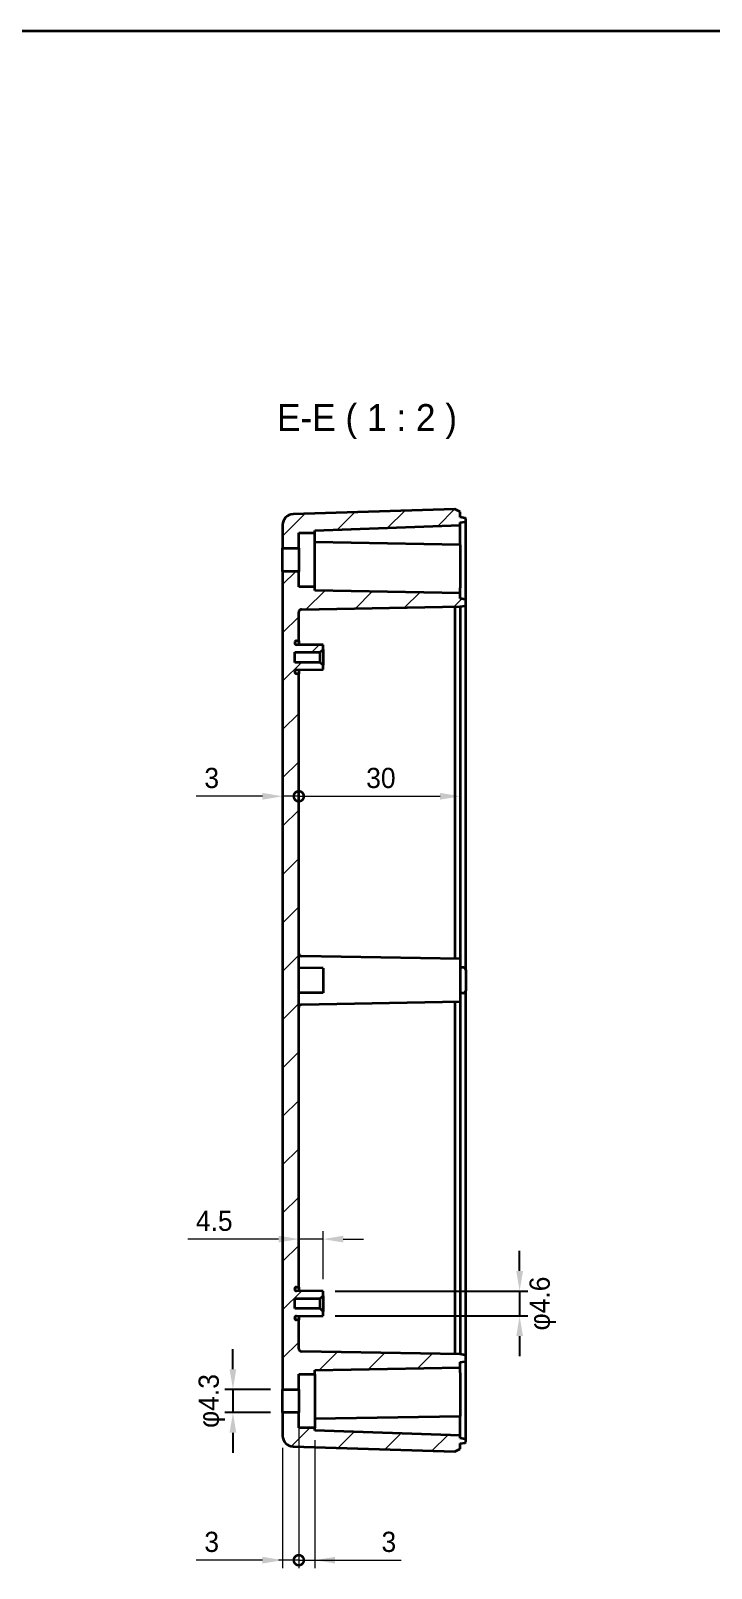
# Model space of a CAD drawing. Header units: millimetres. Extents: x 22 to 2984, y 12 to 577.
# Drawn here: x 2610.6 to 2737, y 288.5 to 574 of the extents above; entities that cross this region are included whole.
import ezdxf

# ---------------------------------------------------------------- set-up
doc = ezdxf.new("R2010")
doc.units = ezdxf.units.MM
doc.header["$LTSCALE"] = 1.5
doc.layers.get('Defpoints').update_dxf_attribs({"lineweight": 25})
for name, color, linetype, lineweight in [('AM_5', 3, 'Continuous', 25), ('Border (ISO)', 7, 'Continuous', 35), ('Dimension (ISO)', 7, 'Continuous', 18), ('Symbol (ISO)', 7, 'Continuous', 18), ('Visible (ISO)', 7, 'Continuous', 35)]:
    doc.layers.add(name, color=color, linetype=linetype, lineweight=lineweight)
doc.layers.add('Hatch (ISO)', color=1, linetype='Continuous', lineweight=18, true_color=0xff0000)
doc.styles.add('Note Text (TK)', font='MS PGothic.ttf')
doc.dimstyles.new('Default - Method 1b (TK)', dxfattribs={"dimscale": 1.5, "dimtxt": 2.5, "dimasz": 2.5, "dimexe": 1, "dimexo": 1.5, "dimgap": 1, "dimtad": 1, "dimtoh": 1, "dimrnd": 1e-08, "dimdsep": 46, "dimtxsty": 'Note Text (TK)', "dimcen": 0.09, "dimdle": 5, "dimclrd": 100, "dimclre": 100, "dimclrt": 7, "dimadec": 1, "dimazin": 1, "dimtfac": 1, "dimtmove": 0, "dimatfit": 3, "dimfxl": 1, "dimtolj": 1, "dimlwd": -1, "dimlwe": -1, "dimarcsym": 0})

# ---------------------------------------------------------------- blocks, each defined once
blk = doc.blocks.new('図面枠 tk図枠')
at = {"layer": 'Border (ISO)'}
blk.add_line((14.5, 289), (405.5, 289), dxfattribs=at)
blk = doc.blocks.new('_DotSmall')
at = {"color": 0, "linetype": 'ByBlock', "const_width": 0.5}
blk.add_lwpolyline([(-0.0625, 0, 1), (0.0625, 0, 1)], format="xyb", close=True, dxfattribs=at)
blk = doc.blocks.new('*D78')
at = {"layer": 'Defpoints', "color": 0, "transparency": 16777216}
for p in [(2657.41, 473.62), (2660.41, 454.62), (2660.41, 431.85)]:
    blk.add_point(p, dxfattribs=at)
at = {"layer": 'Dimension (ISO)', "color": 100, "transparency": 16777216}
for p, q in [((2653.66, 431.85), (2641.37, 431.85)), ((2660.41, 431.85), (2657.41, 431.85)), ((2660.41, 431.85), (2667.91, 431.85))]:
    blk.add_line(p, q, dxfattribs=at)
blk.add_solid([(2653.66, 432.48), (2653.66, 431.23), (2657.41, 431.85)], dxfattribs=at)
at = {"layer": 'Dimension (ISO)', "color": 100, "transparency": 16777216, "xscale": 3.75, "yscale": 3.75, "zscale": 3.75, "rotation": 180}
blk.add_blockref('_DotSmall', (2660.41, 431.85), dxfattribs=at)
at = {"layer": 'Dimension (ISO)', "color": 7, "transparency": 16777216, "insert": (2642.87, 435.23), "char_height": 3.75, "attachment_point": 4, "style": 'Note Text (TK)'}
blk.add_mtext('\\A1;3', dxfattribs=at)
blk = doc.blocks.new('*D79')
at = {"layer": 'Defpoints', "color": 0, "transparency": 16777216}
for p in [(2690.41, 465.17), (2660.41, 454.62), (2690.41, 431.85)]:
    blk.add_point(p, dxfattribs=at)
at = {"layer": 'Dimension (ISO)', "color": 100, "transparency": 16777216}
blk.add_line((2660.41, 431.85), (2686.66, 431.85), dxfattribs=at)
blk.add_solid([(2686.66, 432.48), (2686.66, 431.23), (2690.41, 431.85)], dxfattribs=at)
at = {"layer": 'Dimension (ISO)', "color": 100, "transparency": 16777216, "xscale": 3.75, "yscale": 3.75, "zscale": 3.75, "rotation": 180}
blk.add_blockref('_DotSmall', (2660.41, 431.85), dxfattribs=at)
at = {"layer": 'Dimension (ISO)', "color": 7, "transparency": 16777216, "insert": (2672.93, 435.23), "char_height": 3.75, "attachment_point": 4, "style": 'Note Text (TK)'}
blk.add_mtext('\\A1;30', dxfattribs=at)
blk = doc.blocks.new('*D80')
at = {"layer": 'Defpoints', "color": 0, "transparency": 16777216}
for p in [(2660.41, 357.38), (2660.41, 349.63), (2664.91, 339.97)]:
    blk.add_point(p, dxfattribs=at)
at = {"layer": 'Dimension (ISO)', "color": 100, "transparency": 16777216}
for p, q in [((2656.66, 349.63), (2639.8, 349.63)), ((2664.91, 349.63), (2660.41, 349.63)), ((2664.91, 342.22), (2664.91, 351.13)), ((2668.66, 349.63), (2672.41, 349.63))]:
    blk.add_line(p, q, dxfattribs=at)
for points in [[(2656.66, 350.26), (2656.66, 349.01), (2660.41, 349.63)], [(2668.66, 350.26), (2668.66, 349.01), (2664.91, 349.63)]]:
    blk.add_solid(points, dxfattribs=at)
at = {"layer": 'Dimension (ISO)', "color": 7, "transparency": 16777216, "insert": (2641.3, 353.01), "char_height": 3.75, "attachment_point": 4, "style": 'Note Text (TK)'}
blk.add_mtext('\\A1;4.5', dxfattribs=at)
blk = doc.blocks.new('*D81')
at = {"layer": 'Defpoints', "color": 0, "transparency": 16777216}
for p in [(2660.41, 317.42), (2657.41, 313.11), (2660.41, 290.01)]:
    blk.add_point(p, dxfattribs=at)
at = {"layer": 'Dimension (ISO)', "color": 100, "transparency": 16777216}
for p, q in [((2660.41, 315.17), (2660.41, 288.51)), ((2657.41, 310.86), (2657.41, 288.51)), ((2653.66, 290.01), (2641.37, 290.01)), ((2660.41, 290.01), (2657.41, 290.01)), ((2660.41, 290.01), (2667.91, 290.01))]:
    blk.add_line(p, q, dxfattribs=at)
blk.add_solid([(2653.66, 290.64), (2653.66, 289.39), (2657.41, 290.01)], dxfattribs=at)
at = {"layer": 'Dimension (ISO)', "color": 100, "transparency": 16777216, "xscale": 3.75, "yscale": 3.75, "zscale": 3.75, "rotation": 180}
blk.add_blockref('_DotSmall', (2660.41, 290.01), dxfattribs=at)
at = {"layer": 'Dimension (ISO)', "color": 7, "transparency": 16777216, "insert": (2642.87, 293.39), "char_height": 3.75, "attachment_point": 4, "style": 'Note Text (TK)'}
blk.add_mtext('\\A1;3', dxfattribs=at)
blk = doc.blocks.new('*D82')
at = {"layer": 'Defpoints', "color": 0, "transparency": 16777216}
for p in [(2660.41, 317.42), (2663.41, 314.57), (2663.41, 290.01)]:
    blk.add_point(p, dxfattribs=at)
at = {"layer": 'Dimension (ISO)', "color": 100, "transparency": 16777216}
for p, q in [((2660.41, 315.17), (2660.41, 288.51)), ((2663.41, 312.32), (2663.41, 288.51)), ((2660.41, 290.01), (2656.66, 290.01)), ((2660.41, 290.01), (2663.41, 290.01)), ((2667.16, 290.01), (2679.44, 290.01))]:
    blk.add_line(p, q, dxfattribs=at)
blk.add_solid([(2667.16, 290.64), (2667.16, 289.39), (2663.41, 290.01)], dxfattribs=at)
at = {"layer": 'Dimension (ISO)', "color": 100, "transparency": 16777216, "xscale": 3.75, "yscale": 3.75, "zscale": 3.75}
blk.add_blockref('_DotSmall', (2660.41, 290.01), dxfattribs=at)
at = {"layer": 'Dimension (ISO)', "color": 7, "transparency": 16777216, "insert": (2675.77, 293.39), "char_height": 3.75, "attachment_point": 4, "style": 'Note Text (TK)'}
blk.add_mtext('\\A1;3', dxfattribs=at)
blk = doc.blocks.new('*D109')
at = {"layer": 'AM_5', "color": 100, "transparency": 16777216}
for p, q in [((2648.18, 325.47), (2648.18, 329.22)), ((2655.16, 321.72), (2646.68, 321.72)), ((2648.18, 321.72), (2648.18, 317.42)), ((2655.16, 317.42), (2646.68, 317.42)), ((2648.18, 313.67), (2648.18, 309.92))]:
    blk.add_line(p, q, dxfattribs=at)
for points in [[(2647.55, 325.47), (2648.8, 325.47), (2648.18, 321.72)], [(2647.55, 313.67), (2648.8, 313.67), (2648.18, 317.42)]]:
    blk.add_solid(points, dxfattribs=at)
at = {"layer": 'Defpoints', "color": 0, "transparency": 16777216}
for p in [(2657.41, 321.72), (2648.18, 317.42), (2657.41, 317.42)]:
    blk.add_point(p, dxfattribs=at)
at = {"layer": 'AM_5', "color": 7, "transparency": 16777216, "insert": (2644.24, 319.57), "char_height": 3.75, "attachment_point": 5, "rotation": 90, "style": 'Note Text (TK)'}
blk.add_mtext('\\A1;{\\fMS PGothic|b0|i0|c128|p50;φ}4.3', dxfattribs=at)
blk = doc.blocks.new('*D110')
at = {"layer": 'AM_5', "color": 100, "transparency": 16777216}
for p, q in [((2701.42, 343.72), (2701.42, 347.47)), ((2667.16, 339.97), (2702.92, 339.97)), ((2701.42, 339.97), (2701.42, 335.37)), ((2667.16, 335.37), (2702.92, 335.37)), ((2701.42, 331.62), (2701.42, 327.87))]:
    blk.add_line(p, q, dxfattribs=at)
for points in [[(2700.8, 343.72), (2702.05, 343.72), (2701.42, 339.97)], [(2700.8, 331.62), (2702.05, 331.62), (2701.42, 335.37)]]:
    blk.add_solid(points, dxfattribs=at)
at = {"layer": 'Defpoints', "color": 0, "transparency": 16777216}
for p in [(2664.91, 339.97), (2664.91, 335.37), (2701.42, 335.37)]:
    blk.add_point(p, dxfattribs=at)
at = {"layer": 'AM_5', "color": 7, "transparency": 16777216, "insert": (2705.71, 337.67), "char_height": 3.75, "attachment_point": 5, "rotation": 90, "style": 'Note Text (TK)'}
blk.add_mtext('\\A1;{\\fMS PGothic|b0|i0|c128|p50;φ}4.6', dxfattribs=at)

msp = doc.modelspace()

# ---------------------------------------------------------------- hatches: boundary and pattern name
at = {"layer": 'Hatch (ISO)'}
h = msp.add_hatch(dxfattribs=at)
h.set_pattern_fill('ANSI31', color=256, scale=50.8, style=0)
h.set_pattern_definition([(45, (2173.25, -4), (-4.49013, 4.49013), [])])
edge = h.paths.add_edge_path()
edge.add_line((2659.65765, 456.71906), (2659.65765, 458.61906))
edge.add_line((2659.65765, 458.61906), (2664.40765, 458.61906))
edge.add_line((2664.40765, 458.61906), (2664.90765, 459.11906))
edge.add_line((2664.90765, 459.11906), (2664.90765, 459.96906))
edge.add_line((2664.90765, 459.96906), (2660.00582, 459.99473))
edge.add_ellipse((2660.00765, 460.34472), major_axis=(-0.00183, -0.35), ratio=1, start_angle=270.3, end_angle=360, ccw=False)
edge.add_line((2659.65765, 460.34472), (2659.65765, 460.36696))
edge.add_ellipse((2660.00765, 460.36696), major_axis=(-0.35, 0), ratio=1, start_angle=270.3, end_angle=360, ccw=False)
edge.add_line((2660.00582, 460.71696), (2660.40765, 460.71906))
edge.add_line((2660.40765, 460.71906), (2660.40765, 466.05406))
edge.add_ellipse((2660.90765, 466.05406), major_axis=(-0.5, 0), ratio=1, start_angle=271, end_angle=360, ccw=False)
edge.add_line((2660.89893, 466.55399), (2690.40765, 467.06906))
edge.add_line((2690.40765, 467.06906), (2691.32502, 467.23082))
edge.add_ellipse((2691.30765, 467.3293), major_axis=(0.01736, -0.09848), ratio=1, start_angle=0, end_angle=80)
edge.add_line((2691.40765, 467.3293), (2691.40765, 468.30883))
edge.add_ellipse((2691.30765, 468.30883), major_axis=(0.1, 0), ratio=1, start_angle=0, end_angle=80)
edge.add_line((2691.32502, 468.40731), (2690.40765, 468.56906))
edge.add_line((2690.40765, 468.56906), (2690.40765, 469.56906))
edge.add_line((2690.40765, 469.56906), (2663.40765, 470.04035))
edge.add_line((2663.40765, 470.04035), (2663.40765, 470.76906))
edge.add_line((2663.40765, 470.76906), (2660.40765, 470.76906))
edge.add_line((2660.40765, 470.76906), (2660.40765, 473.61906))
edge.add_line((2660.40765, 473.61906), (2657.40765, 473.61906))
edge.add_line((2657.40765, 473.61906), (2657.40765, 321.71906))
edge.add_line((2657.40765, 321.71906), (2660.40765, 321.71906))
edge.add_line((2660.40765, 321.71906), (2660.40765, 324.56906))
edge.add_line((2660.40765, 324.56906), (2663.40765, 324.56906))
edge.add_line((2663.40765, 324.56906), (2663.40765, 325.29778))
edge.add_line((2663.40765, 325.29778), (2690.40765, 325.76906))
edge.add_line((2690.40765, 325.76906), (2690.40765, 326.76906))
edge.add_line((2690.40765, 326.76906), (2691.32502, 326.93082))
edge.add_ellipse((2691.30765, 327.0293), major_axis=(0.01736, -0.09848), ratio=1, start_angle=0, end_angle=80)
edge.add_line((2691.40765, 327.0293), (2691.40765, 328.00883))
edge.add_ellipse((2691.30765, 328.00883), major_axis=(0.1, 0), ratio=1, start_angle=0, end_angle=80)
edge.add_line((2691.32502, 328.10731), (2690.40765, 328.26906))
edge.add_line((2690.40765, 328.26906), (2660.89893, 328.78414))
edge.add_ellipse((2660.90765, 329.28406), major_axis=(-0.00873, -0.49992), ratio=1, start_angle=271, end_angle=360, ccw=False)
edge.add_line((2660.40765, 329.28406), (2660.40765, 334.61906))
edge.add_line((2660.40765, 334.61906), (2660.00582, 334.62117))
edge.add_ellipse((2660.00765, 334.97116), major_axis=(-0.00183, -0.35), ratio=1, start_angle=270.3, end_angle=360, ccw=False)
edge.add_line((2659.65765, 334.97116), (2659.65765, 334.9934))
edge.add_ellipse((2660.00765, 334.9934), major_axis=(-0.35, 0), ratio=1, start_angle=270.3, end_angle=360, ccw=False)
edge.add_line((2660.00582, 335.3434), (2664.90765, 335.36906))
edge.add_line((2664.90765, 335.36906), (2664.90765, 336.21906))
edge.add_line((2664.90765, 336.21906), (2664.40765, 336.71906))
edge.add_line((2664.40765, 336.71906), (2659.65765, 336.71906))
edge.add_line((2659.65765, 336.71906), (2659.65765, 338.61906))
edge.add_line((2659.65765, 338.61906), (2664.40765, 338.61906))
edge.add_line((2664.40765, 338.61906), (2664.90765, 339.11906))
edge.add_line((2664.90765, 339.11906), (2664.90765, 339.96906))
edge.add_line((2664.90765, 339.96906), (2660.00582, 339.99473))
edge.add_ellipse((2660.00765, 340.34472), major_axis=(-0.00183, -0.35), ratio=1, start_angle=270.3, end_angle=360, ccw=False)
edge.add_line((2659.65765, 340.34472), (2659.65765, 340.36696))
edge.add_ellipse((2660.00765, 340.36696), major_axis=(-0.35, 0), ratio=1, start_angle=270.3, end_angle=360, ccw=False)
edge.add_line((2660.00582, 340.71696), (2660.40765, 340.71906))
edge.add_line((2660.40765, 340.71906), (2660.40765, 454.61906))
edge.add_line((2660.40765, 454.61906), (2660.00582, 454.62117))
edge.add_ellipse((2660.00765, 454.97116), major_axis=(-0.00183, -0.35), ratio=1, start_angle=270.3, end_angle=360, ccw=False)
edge.add_line((2659.65765, 454.97116), (2659.65765, 454.9934))
edge.add_ellipse((2660.00765, 454.9934), major_axis=(-0.35, 0), ratio=1, start_angle=270.3, end_angle=360, ccw=False)
edge.add_line((2660.00582, 455.3434), (2664.90765, 455.36906))
edge.add_line((2664.90765, 455.36906), (2664.90765, 456.21906))
edge.add_line((2664.90765, 456.21906), (2664.40765, 456.71906))
edge.add_line((2664.40765, 456.71906), (2659.65765, 456.71906))
edge = h.paths.add_edge_path()
edge.add_line((2690.40765, 310.66906), (2690.40765, 311.66906))
edge.add_line((2690.40765, 311.66906), (2691.32502, 311.83082))
edge.add_ellipse((2691.30765, 311.9293), major_axis=(0.01736, -0.09848), ratio=1, start_angle=0, end_angle=80)
edge.add_line((2691.40765, 311.9293), (2691.40765, 312.40883))
edge.add_ellipse((2691.30765, 312.40883), major_axis=(0.1, 0), ratio=1, start_angle=0, end_angle=80)
edge.add_line((2691.32502, 312.50731), (2690.40765, 312.66906))
edge.add_line((2690.40765, 312.66906), (2690.40765, 313.16906))
edge.add_line((2690.40765, 313.16906), (2663.40765, 314.11192))
edge.add_line((2663.40765, 314.11192), (2663.40765, 314.56906))
edge.add_line((2663.40765, 314.56906), (2660.40765, 314.56906))
edge.add_line((2660.40765, 314.56906), (2660.40765, 317.41906))
edge.add_line((2660.40765, 317.41906), (2657.40765, 317.41906))
edge.add_line((2657.40765, 317.41906), (2657.40765, 313.10754))
edge.add_ellipse((2659.40765, 313.10754), major_axis=(-2, 0), ratio=1, start_angle=0, end_angle=88.2100894)
edge.add_line((2659.34519, 311.10852), (2689.40765, 310.16906))
edge.add_line((2689.40765, 310.16906), (2690.40765, 310.66906))
edge = h.paths.add_edge_path()
edge.add_line((2690.40765, 483.66906), (2690.40765, 484.66906))
edge.add_line((2690.40765, 484.66906), (2689.40765, 485.16906))
edge.add_line((2689.40765, 485.16906), (2659.34519, 484.22961))
edge.add_ellipse((2659.40765, 482.23059), major_axis=(-0.06247, 1.99902), ratio=1, start_angle=0, end_angle=88.2100894)
edge.add_line((2657.40765, 482.23059), (2657.40765, 477.91906))
edge.add_line((2657.40765, 477.91906), (2660.40765, 477.91906))
edge.add_line((2660.40765, 477.91906), (2660.40765, 480.76906))
edge.add_line((2660.40765, 480.76906), (2663.40765, 480.76906))
edge.add_line((2663.40765, 480.76906), (2663.40765, 481.2262))
edge.add_line((2663.40765, 481.2262), (2690.40765, 482.16906))
edge.add_line((2690.40765, 482.16906), (2690.40765, 482.66906))
edge.add_line((2690.40765, 482.66906), (2691.32502, 482.83082))
edge.add_ellipse((2691.30765, 482.9293), major_axis=(0.01736, -0.09848), ratio=1, start_angle=0, end_angle=80)
edge.add_line((2691.40765, 482.9293), (2691.40765, 483.40883))
edge.add_ellipse((2691.30765, 483.40883), major_axis=(0.1, 0), ratio=1, start_angle=0, end_angle=80)
edge.add_line((2691.32502, 483.50731), (2690.40765, 483.66906))

# ---------------------------------------------------------------- linework, layer by layer
at = {"layer": 'Visible (ISO)'}
for p, q in [((2689.40765, 485.16906), (2659.34519, 484.22961)), ((2690.40765, 484.66906), (2689.40765, 485.16906)), ((2690.40765, 483.66906), (2690.40765, 484.66906)), ((2691.32502, 483.50731), (2690.40765, 483.66906)), ((2690.40765, 482.66906), (2691.32502, 482.83082)), ((2690.40765, 482.16906), (2690.40765, 482.66906)), ((2691.40765, 482.9293), (2691.40765, 483.40883)), ((2691.40765, 482.16906), (2691.40765, 482.9293)), ((2657.40765, 482.23059), (2657.40765, 477.91906)), ((2660.40765, 477.91906), (2660.40765, 480.76906)), ((2660.40765, 480.76906), (2663.40765, 480.76906)), ((2663.40765, 481.2262), (2690.40765, 482.16906)), ((2663.40765, 480.76906), (2663.40765, 481.2262)), ((2663.40765, 470.76906), (2663.40765, 480.76906)), ((2690.40765, 481.96906), (2690.40765, 482.16906)), ((2690.40765, 478.76903), (2690.40765, 481.96906)), ((2691.40765, 470.56906), (2691.40765, 482.16906)), ((2657.40765, 477.91906), (2660.40765, 477.91906)), ((2657.40765, 473.61906), (2657.40765, 477.91906)), ((2660.40765, 477.91906), (2660.40765, 473.61906)), ((2690.40765, 478.56906), (2663.40765, 479.04035)), ((2690.40765, 478.56906), (2690.40765, 478.76903)), ((2690.40765, 478.56906), (2690.40765, 478.36909)), ((2690.40765, 478.36909), (2690.40765, 470.56906)), ((2660.40765, 473.61906), (2657.40765, 473.61906)), ((2657.40765, 473.61906), (2657.40765, 321.71906)), ((2660.40765, 470.76906), (2660.40765, 473.61906)), ((2663.40765, 470.76906), (2660.40765, 470.76906)), ((2663.40765, 470.04035), (2663.40765, 470.76906)), ((2690.40765, 469.56906), (2663.40765, 470.04035)), ((2690.40765, 469.56906), (2690.40765, 470.56906)), ((2690.40765, 468.56906), (2690.40765, 469.56906)), ((2691.32502, 468.40731), (2690.40765, 468.56906)), ((2691.40765, 468.30883), (2691.40765, 470.56906)), ((2691.40765, 467.3293), (2691.40765, 468.30883)), ((2660.40765, 460.71906), (2660.40765, 466.05406)), ((2660.89893, 466.55399), (2690.40765, 467.06906)), ((2689.45452, 465.16906), (2689.45452, 467.05243)), ((2690.40765, 467.06906), (2691.32502, 467.23082)), ((2690.40765, 467.06906), (2690.40765, 465.16906)), ((2691.40765, 465.16906), (2691.40765, 467.3293)), ((2689.45452, 401.6857), (2689.45452, 465.16906)), ((2690.40765, 465.16906), (2690.40765, 401.66906)), ((2691.40765, 399.63707), (2691.40765, 465.16906)), ((2659.65765, 460.34472), (2659.65765, 460.36696)), ((2660.00582, 460.71696), (2660.40765, 460.71906)), ((2664.90765, 459.96906), (2660.00582, 459.99473)), ((2660.40765, 460.71906), (2660.40765, 459.99263)), ((2664.90765, 459.11906), (2664.90765, 459.96906)), ((2659.65765, 456.71906), (2659.65765, 458.61906)), ((2659.65765, 458.61906), (2664.40765, 458.61906)), ((2664.40765, 458.61906), (2664.90765, 459.11906)), ((2664.40765, 456.71906), (2664.40765, 458.61906)), ((2664.90765, 459.11906), (2664.90765, 456.21906)), ((2664.40765, 456.71906), (2659.65765, 456.71906)), ((2659.65765, 454.97116), (2659.65765, 454.9934)), ((2660.00582, 455.3434), (2664.90765, 455.36906)), ((2660.40765, 454.61906), (2660.00582, 454.62117)), ((2660.40765, 455.3455), (2660.40765, 454.61906)), ((2660.40765, 340.71906), (2660.40765, 454.61906)), ((2664.90765, 456.21906), (2664.40765, 456.71906)), ((2664.90765, 455.36906), (2664.90765, 456.21906)), ((2664.90765, 399.96906), (2660.40765, 399.99263)), ((2690.40765, 401.66906), (2660.89893, 402.18414)), ((2664.90765, 399.96906), (2664.90765, 395.36906)), ((2690.40765, 401.66906), (2690.40765, 393.66906)), ((2691.02859, 400.03652), (2690.40765, 400.06906)), ((2691.40765, 399.63707), (2691.40765, 395.70106)), ((2664.90765, 395.36906), (2660.40765, 395.3455)), ((2691.02859, 395.3016), (2690.40765, 395.26906)), ((2691.40765, 330.16906), (2691.40765, 395.70106)), ((2690.40765, 393.66906), (2660.89893, 393.15399)), ((2689.45452, 330.16906), (2689.45452, 393.65243)), ((2690.40765, 393.66906), (2690.40765, 330.16906)), ((2659.65765, 340.34472), (2659.65765, 340.36696)), ((2660.00582, 340.71696), (2660.40765, 340.71906)), ((2664.90765, 339.96906), (2660.00582, 339.99473)), ((2660.40765, 340.71906), (2660.40765, 339.99263)), ((2664.90765, 339.11906), (2664.90765, 339.96906)), ((2659.65765, 336.71906), (2659.65765, 338.61906)), ((2659.65765, 338.61906), (2664.40765, 338.61906)), ((2664.40765, 338.61906), (2664.90765, 339.11906)), ((2664.40765, 336.71906), (2664.40765, 338.61906)), ((2664.90765, 339.11906), (2664.90765, 336.21906)), ((2664.40765, 336.71906), (2659.65765, 336.71906)), ((2659.65765, 334.97116), (2659.65765, 334.9934)), ((2660.00582, 335.3434), (2664.90765, 335.36906)), ((2660.40765, 334.61906), (2660.00582, 334.62117)), ((2660.40765, 335.3455), (2660.40765, 334.61906)), ((2660.40765, 329.28406), (2660.40765, 334.61906)), ((2664.90765, 336.21906), (2664.40765, 336.71906)), ((2664.90765, 335.36906), (2664.90765, 336.21906)), ((2690.40765, 328.26906), (2660.89893, 328.78414)), ((2689.45452, 328.2857), (2689.45452, 330.16906)), ((2690.40765, 330.16906), (2690.40765, 328.26906)), ((2691.40765, 328.00883), (2691.40765, 330.16906)), ((2663.40765, 325.29778), (2690.40765, 325.76906)), ((2691.32502, 328.10731), (2690.40765, 328.26906)), ((2690.40765, 326.76906), (2691.32502, 326.93082)), ((2690.40765, 325.76906), (2690.40765, 326.76906)), ((2690.40765, 324.76906), (2690.40765, 325.76906)), ((2691.40765, 327.0293), (2691.40765, 328.00883)), ((2691.40765, 324.76906), (2691.40765, 327.0293)), ((2660.40765, 321.71906), (2660.40765, 324.56906)), ((2660.40765, 324.56906), (2663.40765, 324.56906)), ((2663.40765, 324.56906), (2663.40765, 325.29778)), ((2663.40765, 324.56906), (2663.40765, 314.56906)), ((2690.40765, 324.76906), (2690.40765, 316.96903)), ((2691.40765, 313.16906), (2691.40765, 324.76906)), ((2657.40765, 321.71906), (2660.40765, 321.71906)), ((2657.40765, 317.41906), (2657.40765, 321.71906)), ((2660.40765, 321.71906), (2660.40765, 317.41906)), ((2660.40765, 317.41906), (2657.40765, 317.41906)), ((2657.40765, 317.41906), (2657.40765, 313.10754)), ((2660.40765, 314.56906), (2660.40765, 317.41906)), ((2690.40765, 316.96903), (2690.40765, 316.76906)), ((2663.40765, 314.56906), (2660.40765, 314.56906)), ((2663.40765, 316.29778), (2690.40765, 316.76906)), ((2663.40765, 314.11192), (2663.40765, 314.56906)), ((2690.40765, 313.16906), (2663.40765, 314.11192)), ((2690.40765, 316.56909), (2690.40765, 316.76906)), ((2690.40765, 313.36906), (2690.40765, 316.56909)), ((2690.40765, 313.16906), (2690.40765, 313.36906)), ((2690.40765, 312.66906), (2690.40765, 313.16906)), ((2691.32502, 312.50731), (2690.40765, 312.66906)), ((2690.40765, 311.66906), (2691.32502, 311.83082)), ((2690.40765, 310.66906), (2690.40765, 311.66906)), ((2691.40765, 312.40883), (2691.40765, 313.16906)), ((2691.40765, 311.9293), (2691.40765, 312.40883)), ((2659.34519, 311.10852), (2689.40765, 310.16906)), ((2689.40765, 310.16906), (2690.40765, 310.66906))]:
    msp.add_line(p, q, dxfattribs=at)
for centre, radius, start, end in [((2659.40765, 482.23059), 2, 91.7899106, 180), ((2691.30765, 483.40883), 0.1, 0, 80), ((2691.30765, 482.9293), 0.1, 280, 0), ((2691.30765, 468.30883), 0.1, 0, 80), ((2660.90765, 466.05406), 0.5, 91, 180), ((2691.30765, 467.3293), 0.1, 280, 0), ((2660.00765, 460.36696), 0.35, 90.3, 180), ((2660.00765, 460.34472), 0.35, 180, 269.7), ((2660.00765, 454.9934), 0.35, 90.3, 180), ((2660.00765, 454.97116), 0.35, 180, 269.7), ((2660.90765, 402.68406), 0.5, 180, 269), ((2691.00765, 399.63707), 0.4, 0, 87), ((2691.00765, 395.70106), 0.4, 273, 0), ((2660.90765, 392.65406), 0.5, 91, 180), ((2660.00765, 340.36696), 0.35, 90.3, 180), ((2660.00765, 340.34472), 0.35, 180, 269.7), ((2660.00765, 334.9934), 0.35, 90.3, 180), ((2660.00765, 334.97116), 0.35, 180, 269.7), ((2660.90765, 329.28406), 0.5, 180, 269), ((2691.30765, 328.00883), 0.1, 0, 80), ((2691.30765, 327.0293), 0.1, 280, 0), ((2659.40765, 313.10754), 2, 180, 268.2100894), ((2691.30765, 312.40883), 0.1, 0, 80), ((2691.30765, 311.9293), 0.1, 280, 0)]:
    msp.add_arc(centre, radius, start, end, dxfattribs=at)

# ---------------------------------------------------------------- block references
at = {"xscale": 2, "yscale": 2, "zscale": 2}
msp.add_blockref('図面枠 tk図枠', (2173.25, -4), dxfattribs=at)

# ---------------------------------------------------------------- texts
at = {"layer": 'Symbol (ISO)', "color": 7, "insert": (2656.35713, 498.16906), "char_height": 5, "attachment_point": 7, "style": 'Note Text (TK)'}
msp.add_mtext('E-E ( 1 : 2 )', dxfattribs=at)

# ---------------------------------------------------------------- dimensions: what is measured, and where the dimension line sits
at = {"layer": 'AM_5'}
for base, p1, p2, override, picture, middle in [((2701.42343, 335.36906), (2664.90765, 339.96906), (2664.90765, 335.36906), {"dimtdec": 4, "dimtmove": 2, "dimtzin": 0}, '*D110', (2705.70631, 337.66906)), ((2648.17927, 317.41906), (2657.40765, 321.71906), (2657.40765, 317.41906), {"dimtdec": 4, "dimtzin": 0}, '*D109', (2648.17927, 319.56906))]:
    dim = msp.add_linear_dim(base=base, p1=p1, p2=p2, angle=90, text='{\\fMS PGothic|b0|i0|c128|p50;φ}<>', dimstyle='Default - Method 1b (TK)', override=override, dxfattribs=at)
    dim.commit()
    dim.dimension.update_dxf_attribs({"geometry": picture, "text_midpoint": middle, "dimtype": 160})
at = {"layer": 'Dimension (ISO)', "color": 100, "true_color": 0x00ff3f}
for base, p1, p2, override, picture, middle in [((2660.40765, 431.85468), (2657.40765, 473.61906), (2660.40765, 454.61906), {"dimtoh": 0, "dimdec": 2, "dimblk2": 'DotSmall', "dimsah": 1, "dimdle": 0, "dimse1": 1, "dimse2": 1, "dimtp": 0, "dimtm": 0, "dimtdec": 2, "dimtofl": 1, "dimatfit": 1}, '*D78', (2643.95879, 431.85468)), ((2690.40765, 431.85468), (2660.40765, 454.61906), (2690.40765, 465.16906), {"dimtoh": 0, "dimdec": 2, "dimblk1": 'DotSmall', "dimsah": 1, "dimdle": 0, "dimse1": 1, "dimse2": 1, "dimtp": 0, "dimtm": 0, "dimtdec": 2, "dimtofl": 0, "dimatfit": 1}, '*D79', (2675.42765, 431.85468)), ((2660.40765, 290.01448), (2657.40765, 313.10754), (2660.40765, 317.41906), {"dimtoh": 0, "dimdec": 2, "dimblk2": 'DotSmall', "dimsah": 1, "dimdle": 0, "dimtp": 0, "dimtm": 0, "dimtdec": 2, "dimtofl": 1, "dimatfit": 1}, '*D81', (2643.95879, 290.01448)), ((2663.40765, 290.01448), (2660.40765, 317.41906), (2663.40765, 314.56906), {"dimtoh": 0, "dimdec": 2, "dimblk1": 'DotSmall', "dimsah": 1, "dimdle": 0, "dimtp": 0, "dimtm": 0, "dimtdec": 2, "dimtofl": 1, "dimatfit": 1}, '*D82', (2676.85652, 290.01448))]:
    dim = msp.add_linear_dim(base=base, p1=p1, p2=p2, angle=180, dimstyle='Default - Method 1b (TK)', override=override, dxfattribs=at)
    dim.commit()
    dim.dimension.update_dxf_attribs({"geometry": picture, "text_midpoint": middle, "dimtype": 160})
dim = msp.add_linear_dim(base=(2660.40765, 349.63415), p1=(2664.90765, 339.96906), p2=(2660.40765, 357.3807), dimstyle='Default - Method 1b (TK)', override={"dimtoh": 0, "dimdec": 2, "dimse2": 1, "dimtp": 0, "dimtm": 0, "dimtdec": 2, "dimtofl": 1, "dimatfit": 1}, dxfattribs=at)
dim.commit()
dim.dimension.update_dxf_attribs({"geometry": '*D80', "text_midpoint": (2644.34515, 349.63415), "dimtype": 160})

doc.saveas('drawing.dxf')
